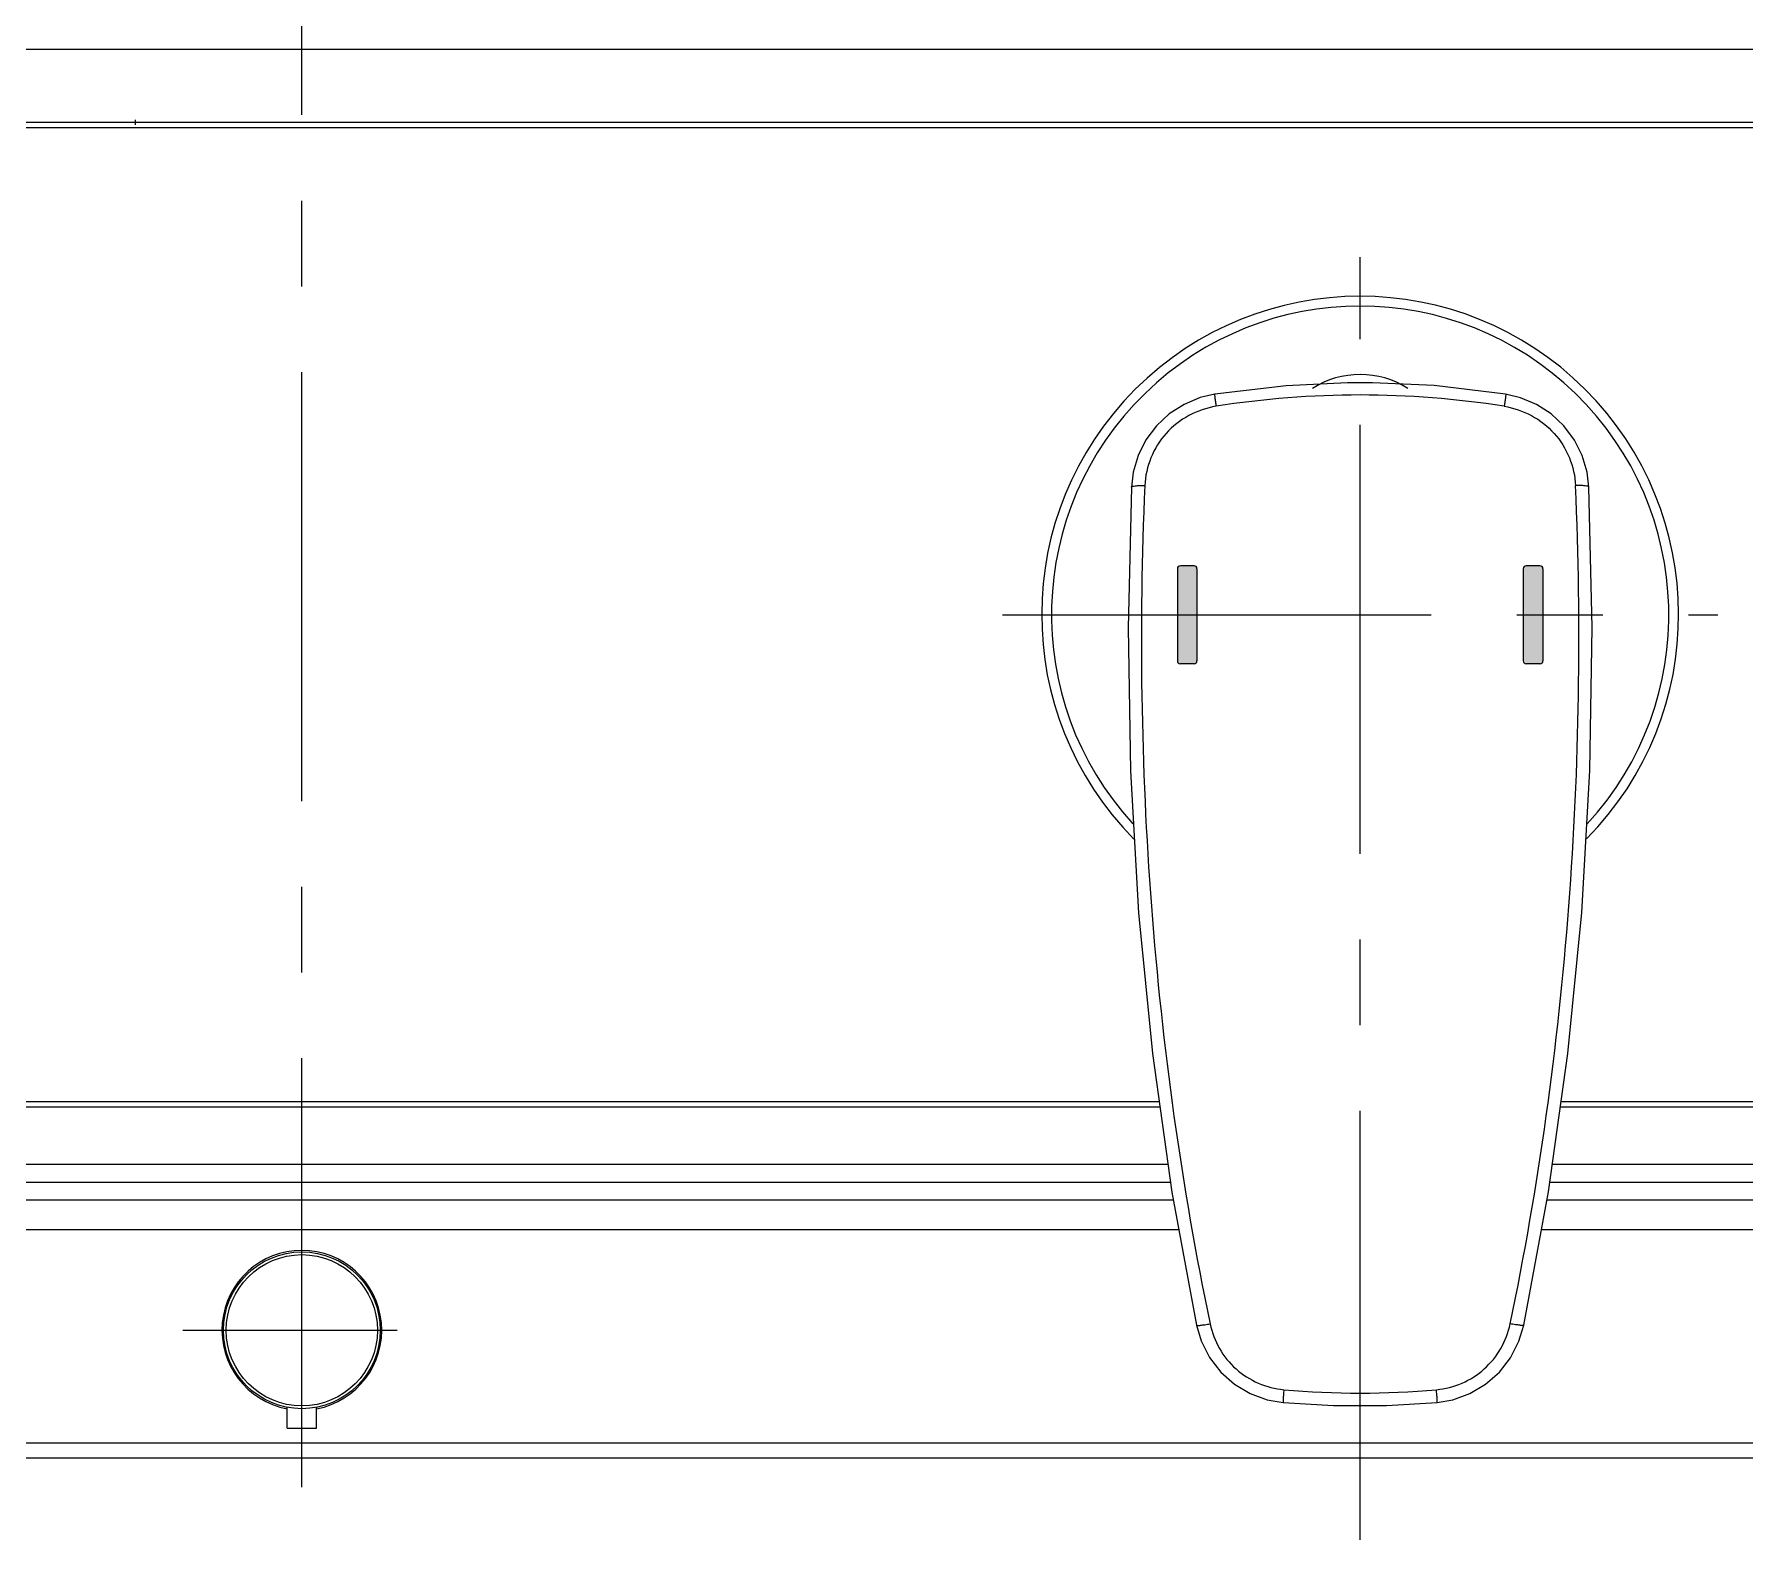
# Model space of a CAD drawing. Extents: x 39521 to 39941, y -9225 to -8631.
# Drawn here: x 39645.34 to 39680.25, y -9100.2 to -9069.48 of the extents above; entities that cross this region are included whole.
import ezdxf

# ---------------------------------------------------------------- set-up
doc = ezdxf.new("R2010")
doc.units = 0
doc.header["$LTSCALE"] = 7
doc.header["$MEASUREMENT"] = 0
doc.linetypes.add('CENTER', pattern=[2, 1.25, -0.25, 0.25, -0.25])
doc.layers.get('0').update_dxf_attribs({"color": 2, "linetype": 'CONTINUOUS'})
for name, color, linetype in [('00_COMPONENTS', 7, 'CONTINUOUS'), ('CL', 1, 'CENTER'), ('D', 2, 'CONTINUOUS'), ('DWG', 7, 'CONTINUOUS')]:
    doc.layers.add(name, color=color, linetype=linetype)

msp = doc.modelspace()

# ---------------------------------------------------------------- hatches: boundary and pattern name
at = {"layer": 'D'}
h = msp.add_hatch(color=1, dxfattribs=at)
h.paths.add_polyline_path([(39669.071, -9081.323), (39669.071, -9080.383, 0.414214), (39669.011, -9080.323), (39668.731, -9080.323, 0.414214), (39668.671, -9080.383), (39668.671, -9081.323)])
h.paths.add_polyline_path([(39669.011, -9082.323, 0.414214), (39669.071, -9082.263), (39669.071, -9081.323), (39668.671, -9081.323), (39668.671, -9082.263, 0.414214), (39668.731, -9082.323)])
h = msp.add_hatch(color=1, dxfattribs=at)
h.paths.add_polyline_path([(39668.671, -9082.263, 0.414214), (39668.731, -9082.323), (39669.011, -9082.323, 0.414214), (39669.071, -9082.263), (39669.071, -9081.323), (39668.671, -9081.323)])
h.paths.add_polyline_path([(39669.071, -9080.383, 0.414214), (39669.011, -9080.323), (39668.731, -9080.323, 0.414214), (39668.671, -9080.383), (39668.671, -9081.323), (39669.071, -9081.323)])
h = msp.add_hatch(color=5, dxfattribs=at)
h.paths.add_polyline_path([(39676.131, -9081.323), (39676.131, -9080.383, 0.414214), (39676.071, -9080.323), (39675.791, -9080.323, 0.414214), (39675.731, -9080.383), (39675.731, -9081.323)])
h.paths.add_polyline_path([(39676.071, -9082.323, 0.414214), (39676.131, -9082.263), (39676.131, -9081.323), (39675.731, -9081.323), (39675.731, -9082.263, 0.414214), (39675.791, -9082.323)])

# ---------------------------------------------------------------- linework, layer by layer
at = {"color": 7, "linetype": 'Continuous'}
for p, q in [((39668.671, -9080.383), (39668.671, -9082.263)), ((39669.011, -9080.323), (39668.731, -9080.323)), ((39669.071, -9080.383), (39669.071, -9082.263)), ((39675.731, -9080.383), (39675.731, -9082.263)), ((39676.071, -9080.323), (39675.791, -9080.323)), ((39676.131, -9080.383), (39676.131, -9082.263)), ((39669.011, -9082.323), (39668.731, -9082.323)), ((39676.071, -9082.323), (39675.791, -9082.323))]:
    msp.add_line(p, q, dxfattribs=at)
for centre, start, end in [((39668.731, -9080.383), 90, 180), ((39669.011, -9080.383), 0, 90), ((39675.791, -9080.383), 90, 180), ((39676.071, -9080.383), 0, 90), ((39668.731, -9082.263), 180, 270), ((39669.011, -9082.263), 270, 0), ((39675.791, -9082.263), 180, 270), ((39676.071, -9082.263), 270, 0)]:
    msp.add_arc(centre, 0.06, start, end, dxfattribs=at)
at = {"layer": '00_COMPONENTS', "color": 7, "linetype": 'Continuous'}
msp.add_line((39647.401, -9071.223), (39647.401, -9071.323), dxfattribs=at)
at = {"layer": 'CL'}
for p, q in [((39650.801, -9099.123), (39650.801, -8839.163)), ((39672.401, -9100.198), (39672.401, -9074.023)), ((39672.401, -9100.198), (39672.401, -9074.023)), ((39665.101, -9081.323), (39679.701, -9081.323)), ((39665.101, -9081.323), (39679.701, -9081.323))]:
    msp.add_line(p, q, dxfattribs=at)
at = {"layer": 'CL', "ltscale": 0.5}
for p, q in [((39650.801, -9098.353), (39650.801, -9093.493)), ((39648.371, -9095.923), (39653.231, -9095.923))]:
    msp.add_line(p, q, dxfattribs=at)
at = {"layer": 'DWG'}
for p, q in [((39700.377, -9069.788), (39601.225, -9069.788)), ((39600.801, -9071.274), (39700.801, -9071.274)), ((39600.801, -9071.382), (39700.801, -9071.382)), ((39668.299, -9091.263), (39600.801, -9091.263)), ((39700.801, -9091.263), (39676.503, -9091.263)), ((39668.314, -9091.371), (39600.801, -9091.371)), ((39700.801, -9091.371), (39676.488, -9091.371)), ((39600.801, -9092.535), (39668.479, -9092.535)), ((39676.323, -9092.535), (39700.801, -9092.535)), ((39600.801, -9092.9), (39668.53, -9092.9)), ((39676.272, -9092.9), (39700.801, -9092.9)), ((39668.59, -9093.27), (39609.501, -9093.27)), ((39687.301, -9093.27), (39676.212, -9093.27)), ((39668.702, -9093.87), (39609.501, -9093.87)), ((39688.653, -9093.87), (39676.101, -9093.87)), ((39650.501, -9097.923), (39650.501, -9097.493)), ((39651.101, -9097.923), (39651.101, -9097.493)), ((39650.501, -9097.923), (39651.101, -9097.923)), ((39611.601, -9098.223), (39688.902, -9098.223)), ((39611.601, -9098.523), (39688.902, -9098.523))]:
    msp.add_line(p, q, dxfattribs=at)
for points in [[(39672.146, -9076.589), (39670.888, -9076.648), (39669.432, -9076.821)], [(39675.37, -9076.821), (39673.91, -9076.647), (39672.656, -9076.589)], [(39669.432, -9076.821), (39669.134, -9076.892), (39668.806, -9077.029), (39668.506, -9077.223), (39668.244, -9077.467), (39668.03, -9077.753), (39667.87, -9078.072), (39667.77, -9078.41), (39667.733, -9078.716)], [(39677.069, -9078.716), (39677.033, -9078.414), (39676.933, -9078.075), (39676.774, -9077.757), (39676.561, -9077.47), (39676.299, -9077.225), (39676, -9077.031), (39675.672, -9076.893), (39675.37, -9076.821)], [(39667.733, -9078.716), (39667.665, -9081.589), (39667.713, -9084.504), (39667.877, -9087.406), (39668.16, -9090.278), (39668.559, -9093.102), (39669.064, -9095.82)], [(39675.739, -9095.82), (39676.244, -9093.098), (39676.643, -9090.273), (39676.925, -9087.401), (39677.09, -9084.499), (39677.137, -9081.585), (39677.069, -9078.716)], [(39669.064, -9095.82), (39669.159, -9096.141), (39669.329, -9096.478), (39669.557, -9096.776), (39669.837, -9097.024), (39670.157, -9097.215), (39670.505, -9097.341), (39670.827, -9097.397)], [(39673.975, -9097.397), (39674.294, -9097.342), (39674.642, -9097.216), (39674.962, -9097.026), (39675.242, -9096.779), (39675.472, -9096.482), (39675.642, -9096.144), (39675.739, -9095.82)], [(39670.827, -9097.397), (39671.86, -9097.459), (39672.939, -9097.46), (39673.975, -9097.397)]]:
    msp.add_lwpolyline(points, dxfattribs=at)
for radius in [1.6, 1.543]:
    msp.add_circle((39650.801, -9095.923), radius, dxfattribs=at)
for centre, radius, start, end in [((39672.401, -9081.323), 6.5, 315.3045, 224.7542), ((39672.401, -9081.323), 6.3, 317.3849, 222.5879), ((39672.401, -9078.219), 1.8, 57.3007, 122.6993), ((39672.401, -9095.704), 18.866, 81.0327, 98.9672), ((39650.801, -9095.923), 1.63, 280.6057, 259.3943), ((39672.401, -9079.772), 17.433, 264.8771, 275.1229)]:
    msp.add_arc(centre, radius, start, end, dxfattribs=at)
for points, knots in [([(39672.401, -9076.589), (39672.38, -9076.589), (39672.295, -9076.589), (39672.21, -9076.588), (39672.146, -9076.589)], [0, 0, 0, 0, 0.252348, 1, 1, 1, 1]), ([(39672.656, -9076.589), (39672.635, -9076.588), (39672.55, -9076.588), (39672.465, -9076.589), (39672.401, -9076.589)], [0, 0, 0, 0, 0.246705, 1, 1, 1, 1]), ([(39669.432, -9076.821), (39669.43, -9076.821), (39669.431, -9076.83), (39669.43, -9076.841), (39669.433, -9076.865), (39669.436, -9076.894), (39669.44, -9076.931), (39669.448, -9076.99), (39669.456, -9077.037), (39669.461, -9077.069)], [0, 0, 0, 0, 0.020061, 0.075113, 0.16436, 0.285267, 0.434085, 0.606427, 1, 1, 1, 1]), ([(39675.37, -9076.821), (39675.372, -9076.821), (39675.371, -9076.83), (39675.372, -9076.842), (39675.37, -9076.865), (39675.367, -9076.894), (39675.362, -9076.931), (39675.354, -9076.99), (39675.347, -9077.036), (39675.342, -9077.069)], [0, 0, 0, 0, 0.020232, 0.07534, 0.164586, 0.285456, 0.434218, 0.606498, 1, 1, 1, 1]), ([(39669.461, -9077.069), (39669.267, -9077.1), (39668.888, -9077.229), (39668.417, -9077.598), (39668.101, -9078.104), (39668.014, -9078.493), (39668.005, -9078.687)], [0, 0, 0, 0, 0.250712, 0.501275, 0.751129, 1, 1, 1, 1]), ([(39675.342, -9077.069), (39675.535, -9077.1), (39675.914, -9077.229), (39676.385, -9077.598), (39676.701, -9078.104), (39676.788, -9078.493), (39676.797, -9078.687)], [0, 0, 0, 0, 0.25071, 0.501277, 0.751131, 1, 1, 1, 1]), ([(39667.733, -9078.716), (39667.733, -9078.713), (39667.74, -9078.706), (39667.767, -9078.697), (39667.822, -9078.689), (39667.906, -9078.685), (39667.97, -9078.686), (39668.005, -9078.687)], [0, 0, 0, 0, 0.033603, 0.093937, 0.305925, 0.621175, 1, 1, 1, 1]), ([(39668.005, -9078.687), (39667.882, -9081.546), (39667.965, -9087.289), (39668.752, -9092.983), (39669.338, -9095.791)], [0, 0, 0, 0, 0.499362, 1, 1, 1, 1]), ([(39675.464, -9095.791), (39676.05, -9092.983), (39676.64, -9088.705), (39676.899, -9082.978), (39676.859, -9080.114), (39676.797, -9078.687)], [0, 0, 0, 0, 0.500528, 0.750823, 1, 1, 1, 1]), ([(39677.069, -9078.716), (39677.069, -9078.713), (39677.062, -9078.706), (39677.035, -9078.697), (39676.981, -9078.689), (39676.897, -9078.685), (39676.832, -9078.686), (39676.797, -9078.687)], [0, 0, 0, 0, 0.033639, 0.093964, 0.30589, 0.621122, 1, 1, 1, 1]), ([(39669.064, -9095.82), (39669.064, -9095.822), (39669.074, -9095.824), (39669.088, -9095.825), (39669.114, -9095.824), (39669.147, -9095.82), (39669.188, -9095.815), (39669.252, -9095.806), (39669.303, -9095.798), (39669.338, -9095.791)], [0, 0, 0, 0, 0.024138, 0.081378, 0.172365, 0.294473, 0.443664, 0.614935, 1, 1, 1, 1]), ([(39669.338, -9095.791), (39669.376, -9095.966), (39669.505, -9096.308), (39669.849, -9096.734), (39670.311, -9097.028), (39670.666, -9097.119), (39670.844, -9097.135)], [0, 0, 0, 0, 0.249555, 0.499494, 0.749716, 1, 1, 1, 1]), ([(39673.958, -9097.135), (39674.137, -9097.12), (39674.492, -9097.029), (39674.953, -9096.734), (39675.297, -9096.308), (39675.427, -9095.966), (39675.464, -9095.791)], [0, 0, 0, 0, 0.250316, 0.500506, 0.750427, 1, 1, 1, 1]), ([(39675.739, -9095.82), (39675.738, -9095.822), (39675.728, -9095.824), (39675.714, -9095.825), (39675.688, -9095.824), (39675.655, -9095.82), (39675.614, -9095.815), (39675.55, -9095.806), (39675.499, -9095.798), (39675.464, -9095.791)], [0, 0, 0, 0, 0.024154, 0.081428, 0.172456, 0.294602, 0.443816, 0.61508, 1, 1, 1, 1]), ([(39670.844, -9097.136), (39670.841, -9097.17), (39670.837, -9097.219), (39670.833, -9097.281), (39670.83, -9097.32), (39670.828, -9097.351), (39670.827, -9097.373), (39670.827, -9097.385), (39670.826, -9097.392), (39670.827, -9097.395), (39670.827, -9097.397), (39670.827, -9097.397)], [0, 0, 0, 0, 0.391387, 0.563965, 0.713566, 0.835373, 0.925377, 0.957513, 0.980702, 0.994825, 1, 1, 1, 1]), ([(39673.975, -9097.397), (39673.975, -9097.397), (39673.975, -9097.395), (39673.976, -9097.392), (39673.976, -9097.385), (39673.975, -9097.373), (39673.974, -9097.351), (39673.972, -9097.32), (39673.97, -9097.281), (39673.965, -9097.219), (39673.961, -9097.17), (39673.958, -9097.136)], [0, 0, 0, 0, 0.005169, 0.01927, 0.042436, 0.074552, 0.164484, 0.286271, 0.435863, 0.608503, 1, 1, 1, 1])]:
    msp.add_open_spline(points, degree=3, knots=knots, dxfattribs=at)

doc.saveas('drawing.dxf')
